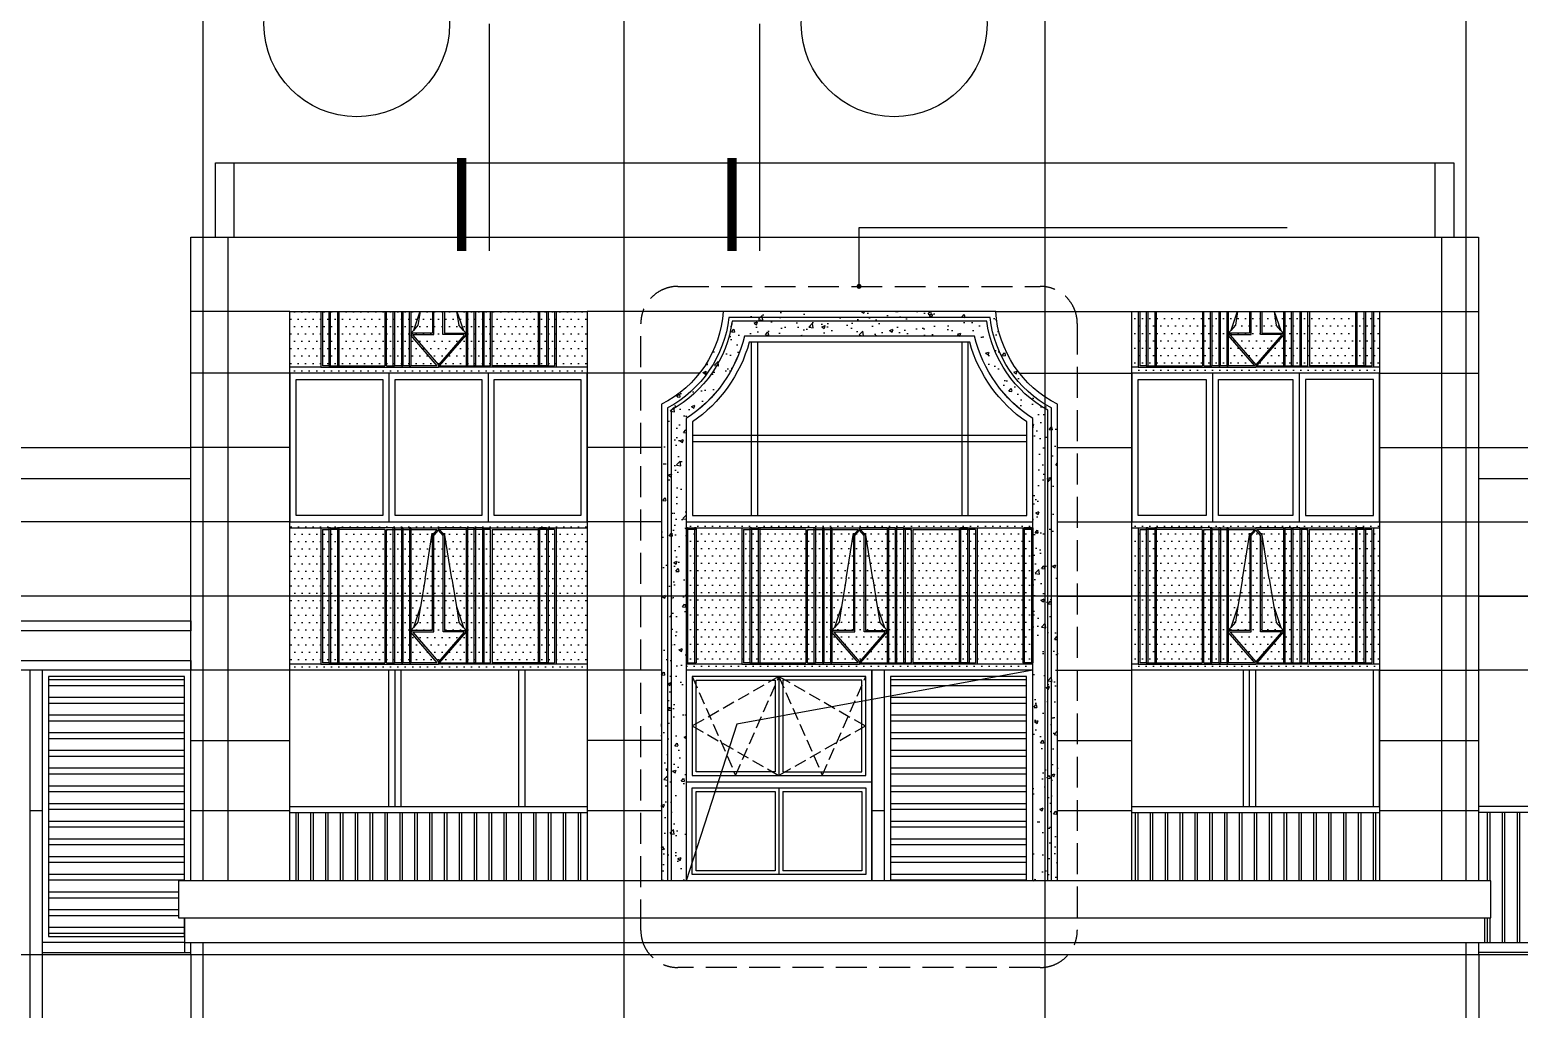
# Model space of a CAD drawing. Extents: x -59851 to 653804, y -249523 to 437614.
# Drawn here: x 209257 to 221285, y 414749 to 422663 of the extents above; entities that cross this region are included whole.
import ezdxf

# ---------------------------------------------------------------- set-up
doc = ezdxf.new("R2010")
doc.units = 0
doc.header["$LTSCALE"] = 1000
doc.header["$MEASUREMENT"] = 0
doc.linetypes.add('DASH', pattern=[0.35, 0.25, -0.1])
for name, color, linetype in [('A-材质分割线（横向）', 252, 'Continuous'), ('A-洞口', 105, 'Continuous'), ('A-示意', 8, 'Continuous'), ('DIM_IDEN', 3, 'Continuous'), ('DIM_LEAD', 3, 'Continuous'), ('DOTE', 16, 'Continuous'), ('ELE-0', 142, 'Continuous'), ('ELE-1', 41, 'Continuous'), ('ELE-2', 31, 'Continuous'), ('ELE-3', 35, 'Continuous'), ('ELE-6', 8, 'Continuous'), ('PUB_HATCH', 8, 'Continuous'), ('栏杆', 142, 'Continuous')]:
    doc.layers.add(name, color=color, linetype=linetype)

# ---------------------------------------------------------------- blocks, each defined once
blk = doc.blocks.new('2400langa200')
at = {"layer": '栏杆'}
for p, q in [((-63856, 365397), (-61456, 365397)), ((-63856, 365347), (-61456, 365347)), ((-63806, 364397), (-63806, 365347)), ((-63786, 364397), (-63786, 365347)), ((-63686, 364397), (-63686, 365347)), ((-63666, 364397), (-63666, 365347)), ((-63566, 364397), (-63566, 365347)), ((-63546, 364397), (-63546, 365347)), ((-63446, 364397), (-63446, 365347)), ((-63426, 364397), (-63426, 365347)), ((-63326, 364397), (-63326, 365347)), ((-63306, 364397), (-63306, 365347)), ((-63206, 364397), (-63206, 365347)), ((-63186, 364397), (-63186, 365347)), ((-63086, 364397), (-63086, 365347)), ((-63066, 364397), (-63066, 365347)), ((-62966, 364397), (-62966, 365347)), ((-62946, 364397), (-62946, 365347)), ((-62846, 364397), (-62846, 365347)), ((-62826, 364397), (-62826, 365347)), ((-62726, 364397), (-62726, 365347)), ((-62706, 364397), (-62706, 365347)), ((-62606, 364397), (-62606, 365347)), ((-62586, 364397), (-62586, 365347)), ((-62486, 364397), (-62486, 365347)), ((-62466, 364397), (-62466, 365347)), ((-62366, 364397), (-62366, 365347)), ((-62346, 364397), (-62346, 365347)), ((-62246, 364397), (-62246, 365347)), ((-62226, 364397), (-62226, 365347)), ((-62126, 364397), (-62126, 365347)), ((-62106, 364397), (-62106, 365347)), ((-62019, 365347), (-61998, 365347)), ((-62006, 364397), (-62006, 365347)), ((-61998, 365347), (-61766, 365347)), ((-61986, 364397), (-61986, 365347)), ((-61886, 364397), (-61886, 365347)), ((-61866, 364397), (-61866, 365347)), ((-61766, 364397), (-61766, 365347)), ((-61746, 364397), (-61746, 365347)), ((-61646, 364397), (-61646, 365347)), ((-61626, 364397), (-61626, 365347)), ((-61526, 364397), (-61526, 365347)), ((-61506, 364397), (-61506, 365347))]:
    blk.add_line(p, q, dxfattribs=at)
blk = doc.blocks.new('2000jfdjkasglgh')
at = {"layer": '栏杆'}
for p, q in [((-66638, 365397), (-64638, 365397)), ((-66638, 365347), (-64638, 365347)), ((-66608, 364397), (-66608, 365347)), ((-66588, 364397), (-66588, 365347)), ((-66488, 364397), (-66488, 365347)), ((-66468, 364397), (-66468, 365347)), ((-66368, 364397), (-66368, 365347)), ((-66348, 364397), (-66348, 365347)), ((-66248, 364397), (-66248, 365347)), ((-66228, 364397), (-66228, 365347)), ((-66128, 364397), (-66128, 365347)), ((-66108, 364397), (-66108, 365347)), ((-66008, 364397), (-66008, 365347)), ((-65988, 364397), (-65988, 365347)), ((-65888, 364397), (-65888, 365347)), ((-65868, 364397), (-65868, 365347)), ((-65768, 364397), (-65768, 365347)), ((-65748, 364397), (-65748, 365347)), ((-65648, 364397), (-65648, 365347)), ((-65628, 364397), (-65628, 365347)), ((-65528, 364397), (-65528, 365347)), ((-65508, 364397), (-65508, 365347)), ((-65408, 364397), (-65408, 365347)), ((-65388, 364397), (-65388, 365347)), ((-65288, 364397), (-65288, 365347)), ((-65268, 364397), (-65268, 365347)), ((-65168, 364397), (-65168, 365347)), ((-65148, 364397), (-65148, 365347)), ((-65048, 364397), (-65048, 365347)), ((-65028, 364397), (-65028, 365347)), ((-65001, 365347), (-64980, 365347)), ((-64980, 365347), (-64749, 365347)), ((-64928, 364397), (-64928, 365347)), ((-64908, 364397), (-64908, 365347)), ((-64808, 364397), (-64808, 365347)), ((-64788, 364397), (-64788, 365347)), ((-64688, 364397), (-64688, 365347)), ((-64668, 364397), (-64668, 365347))]:
    blk.add_line(p, q, dxfattribs=at)
blk = doc.blocks.new('c151701')
at = {"layer": 'A-示意', "linetype": 'DASH', "ltscale": 0.4}
for points in [[(-46244, 366680), (-46594, 365880), (-46944, 366680), (-47294, 365880), (-47644, 366680)], [(-46944, 366680), (-47644, 366280), (-46944, 365880)], [(-46944, 366680), (-46244, 366280), (-46944, 365880)]]:
    blk.add_lwpolyline(points, dxfattribs=at)
at = {"layer": 'ELE-0'}
for p, q in [((-46944, 366680), (-46944, 365880)), ((-46194, 366680), (-46194, 365080)), ((-46194, 365830), (-47694, 365830)), ((-46944, 365780), (-46944, 365080)), ((-46974, 365750), (-46974, 365110)), ((-46914, 365750), (-46914, 365110))]:
    blk.add_line(p, q, dxfattribs=at)
for points in [[(-47694, 365030), (-47694, 366730), (-46194, 366730), (-46194, 365030), (-47694, 365030)], [(-46974, 365750), (-47614, 365750), (-47614, 365110), (-46974, 365110)], [(-46914, 365110), (-46274, 365110), (-46274, 365750), (-46914, 365750)]]:
    blk.add_lwpolyline(points, dxfattribs=at)
for points in [[(-47644, 365880), (-47644, 366680), (-46244, 366680), (-46244, 365880)], [(-46974, 365910), (-47614, 365910), (-47614, 366650), (-46974, 366650)], [(-46914, 365910), (-46274, 365910), (-46274, 366650), (-46914, 366650)], [(-47644, 365780), (-47644, 365080), (-46244, 365080), (-46244, 365780)]]:
    blk.add_lwpolyline(points, close=True, dxfattribs=at)
blk = doc.blocks.new('3400langan0331')
for p, q in [((186, 365497), (-3214, 365497)), ((186, 365447), (-3214, 365447)), ((-2172, 365447), (-2403, 365447)), ((-2150, 365447), (-2172, 365447))]:
    blk.add_line(p, q)
for points in [[(-3144, 365447), (-3144, 364397)], [(-3124, 365447), (-3124, 364397)], [(-3024, 365447), (-3024, 364397)], [(-3004, 365447), (-3004, 364397)], [(-2904, 365447), (-2904, 364397)], [(-2884, 365447), (-2884, 364397)], [(-2784, 365447), (-2784, 364397)], [(-2764, 365447), (-2764, 364397)], [(-2664, 365447), (-2664, 364397)], [(-2644, 365447), (-2644, 364397)], [(-2544, 365447), (-2544, 364397)], [(-2524, 365447), (-2524, 364397)], [(-2424, 365447), (-2424, 364397)], [(-2404, 365447), (-2404, 364397)], [(-2304, 365447), (-2304, 364397)], [(-2284, 365447), (-2284, 364397)], [(-2184, 365447), (-2184, 364397)], [(-2164, 365447), (-2164, 364397)], [(-2064, 365447), (-2064, 364397)], [(-2044, 365447), (-2044, 364397)], [(-1944, 365447), (-1944, 364397)], [(-1924, 365447), (-1924, 364397)], [(-1824, 365447), (-1824, 364397)], [(-1804, 365447), (-1804, 364397)], [(-1704, 365447), (-1704, 364397)], [(-1684, 365447), (-1684, 364397)], [(-1584, 365447), (-1584, 364397)], [(-1564, 365447), (-1564, 364397)], [(-1464, 365447), (-1464, 364397)], [(-1444, 365447), (-1444, 364397)], [(-1344, 365447), (-1344, 364397)], [(-1324, 365447), (-1324, 364397)], [(-1224, 365447), (-1224, 364397)], [(-1204, 365447), (-1204, 364397)], [(-1104, 365447), (-1104, 364397)], [(-1084, 365447), (-1084, 364397)], [(-984, 365447), (-984, 364397)], [(-964, 365447), (-964, 364397)], [(-864, 365447), (-864, 364397)], [(-844, 365447), (-844, 364397)], [(-744, 365447), (-744, 364397)], [(-724, 365447), (-724, 364397)], [(-624, 365447), (-624, 364397)], [(-604, 365447), (-604, 364397)], [(-504, 365447), (-504, 364397)], [(-484, 365447), (-484, 364397)], [(-384, 365447), (-384, 364397)], [(-364, 365447), (-364, 364397)], [(-264, 365447), (-264, 364397)], [(-244, 365447), (-244, 364397)], [(-144, 365447), (-144, 364397)], [(-124, 365447), (-124, 364397)], [(-24, 365447), (-24, 364397)], [(-4, 365447), (-4, 364397)], [(96, 365447), (96, 364397)], [(116, 365447), (116, 364397)]]:
    blk.add_lwpolyline(points)
blk = doc.blocks.new('2400dinglv')
at = {"layer": 'PUB_HATCH'}
h = blk.add_hatch(dxfattribs=at)
h.set_pattern_fill('DOTS', color=8, scale=37.5)
h.set_pattern_definition([(0, (40393.16, -1524.537), (29.765625, 59.53125), [0, -59.53125])])
h.paths.add_polyline_path([(27579, 380647), (29979, 380647), (29979, 379447), (27579, 379447)])
for p, q in [((27579, 380647), (27869, 380647)), ((27579, 380597), (27894, 380597)), ((27830, 380597), (27830, 379497)), ((27842, 380586), (27842, 379508)), ((27842, 380586), (27894, 380586)), ((27869, 380647), (28360, 380647)), ((27894, 380597), (27894, 380586)), ((27907, 380597), (27894, 380597)), ((27894, 380586), (27894, 379508)), ((27907, 380586), (27894, 380586)), ((27907, 380597), (27907, 380586)), ((27907, 380597), (27963, 380597)), ((27907, 380586), (27907, 379508)), ((27963, 380586), (27907, 380586)), ((27963, 380597), (27963, 380586)), ((27975, 380597), (27963, 380597)), ((27963, 380586), (27963, 379508)), ((27975, 380586), (27963, 380586)), ((27975, 380597), (27975, 380586)), ((28412, 380597), (27975, 380597)), ((27975, 380586), (27975, 379508)), ((28347, 380586), (27975, 380586)), ((28347, 380586), (28347, 379508)), ((28360, 380647), (28401, 380647)), ((28360, 380586), (28412, 380586)), ((28360, 379508), (28360, 380586)), ((28368, 380581), (28370, 380581)), ((28401, 380647), (29255, 380647)), ((28424, 380597), (28412, 380597)), ((28412, 380597), (28412, 380586)), ((28412, 380586), (28412, 379508)), ((28412, 380586), (28424, 380586)), ((28424, 380597), (28424, 380586)), ((28424, 380597), (28480, 380597)), ((28424, 380586), (28424, 379508)), ((28424, 380586), (28480, 380586)), ((28493, 380597), (28480, 380597)), ((28480, 380597), (28480, 380586)), ((28480, 380586), (28480, 379508)), ((28480, 380586), (28493, 380586)), ((28493, 380597), (28493, 380586)), ((28493, 380597), (28545, 380597)), ((28493, 380586), (28493, 379508)), ((28493, 380586), (28545, 380586)), ((28557, 380597), (28545, 380597)), ((28545, 380597), (28545, 380586)), ((28545, 380586), (28545, 379508)), ((28545, 380586), (28557, 380586)), ((28557, 380597), (28557, 380586)), ((28557, 380597), (28779, 380597)), ((28557, 380586), (28557, 379770)), ((28557, 380586), (28770, 380586)), ((28672, 380187), (28730, 380554)), ((28770, 380586), (28730, 380540)), ((28730, 380554), (28730, 380540)), ((28742, 380536), (28779, 380579)), ((29002, 380597), (28779, 380597)), ((28779, 380597), (28779, 380579)), ((28817, 380536), (28779, 380579)), ((28789, 380586), (28829, 380540)), ((29002, 380586), (28789, 380586)), ((28829, 380554), (28829, 380540)), ((28887, 380187), (28829, 380554)), ((29002, 380597), (29014, 380597)), ((29002, 380597), (29002, 380586)), ((29014, 380586), (29002, 380586)), ((29002, 380586), (29002, 379770)), ((29014, 380597), (29014, 380586)), ((29066, 380597), (29014, 380597)), ((29014, 380586), (29014, 379508)), ((29066, 380586), (29014, 380586)), ((29066, 380597), (29078, 380597)), ((29066, 380597), (29066, 380586)), ((29066, 380586), (29066, 379508)), ((29078, 380586), (29066, 380586)), ((29078, 380597), (29078, 380586)), ((29135, 380597), (29078, 380597)), ((29078, 380586), (29078, 379508)), ((29135, 380586), (29078, 380586)), ((29135, 380597), (29147, 380597)), ((29135, 380597), (29135, 380586)), ((29135, 380586), (29135, 379508)), ((29147, 380586), (29135, 380586)), ((29147, 380597), (29147, 380586)), ((29147, 380597), (29584, 380597)), ((29147, 380586), (29147, 379508)), ((29199, 380586), (29147, 380586)), ((29190, 380581), (29189, 380581)), ((29199, 379508), (29199, 380586)), ((29212, 380586), (29212, 379508)), ((29212, 380586), (29584, 380586)), ((29255, 380647), (29297, 380647)), ((29297, 380647), (29788, 380647)), ((29545, 380597), (29979, 380597)), ((29584, 380597), (29584, 380586)), ((29584, 380597), (29596, 380597)), ((29584, 380586), (29584, 379508)), ((29584, 380586), (29596, 380586)), ((29596, 380597), (29596, 380586)), ((29652, 380597), (29596, 380597)), ((29596, 380586), (29596, 379508)), ((29652, 380586), (29596, 380586)), ((29645, 380647), (29979, 380647)), ((29652, 380597), (29652, 380586)), ((29652, 380597), (29665, 380597)), ((29652, 380586), (29652, 379508)), ((29652, 380586), (29665, 380586)), ((29665, 380597), (29665, 380586)), ((29665, 380597), (29729, 380597)), ((29665, 380586), (29665, 379508)), ((29717, 380586), (29665, 380586)), ((29717, 380586), (29717, 379508)), ((29729, 380597), (29729, 379497)), ((29788, 380647), (29829, 380647)), ((28730, 380540), (28730, 379770)), ((28742, 379759), (28742, 380536)), ((28817, 379759), (28817, 380536)), ((28829, 380540), (28829, 379770)), ((28672, 380187), (28635, 379962)), ((28887, 380187), (28924, 379962)), ((28635, 379962), (28577, 379793)), ((28635, 379962), (28614, 379836)), ((28924, 379962), (28981, 379793)), ((28924, 379962), (28945, 379836)), ((28614, 379836), (28577, 379793)), ((28981, 379793), (28945, 379836)), ((28577, 379793), (28557, 379770)), ((28569, 379770), (28557, 379755)), ((28557, 379770), (28557, 379755)), ((28569, 379770), (28557, 379770)), ((28770, 379508), (28557, 379755)), ((28557, 379755), (28557, 379508)), ((28730, 379770), (28569, 379770)), ((28572, 379755), (28575, 379759)), ((28572, 379755), (28779, 379515)), ((28575, 379759), (28742, 379759)), ((28986, 379755), (28779, 379515)), ((28789, 379508), (29002, 379755)), ((28983, 379759), (28817, 379759)), ((28829, 379770), (28990, 379770)), ((28981, 379793), (29002, 379770)), ((28986, 379755), (28983, 379759)), ((28990, 379770), (29002, 379755)), ((28990, 379770), (29002, 379770)), ((29002, 379770), (29002, 379755)), ((29002, 379755), (29002, 379508)), ((27830, 379497), (27579, 379497)), ((27830, 379497), (28779, 379497)), ((27894, 379508), (27842, 379508)), ((27894, 379508), (27907, 379508)), ((27907, 379508), (27963, 379508)), ((27963, 379508), (27975, 379508)), ((27975, 379508), (28347, 379508)), ((28360, 379508), (28412, 379508)), ((28366, 379508), (28366, 379508)), ((28412, 379508), (28424, 379508)), ((28480, 379508), (28424, 379508)), ((28480, 379508), (28493, 379508)), ((28545, 379508), (28493, 379508)), ((28545, 379508), (28557, 379508)), ((28770, 379508), (28557, 379508)), ((28779, 379515), (28779, 379497)), ((29729, 379497), (28779, 379497)), ((28789, 379508), (29002, 379508)), ((29014, 379508), (29002, 379508)), ((29014, 379508), (29066, 379508)), ((29078, 379508), (29066, 379508)), ((29078, 379508), (29135, 379508)), ((29147, 379508), (29135, 379508)), ((29147, 379508), (29199, 379508)), ((29193, 379508), (29193, 379508)), ((29584, 379508), (29212, 379508)), ((29979, 379497), (29545, 379497)), ((29596, 379508), (29584, 379508)), ((29652, 379508), (29596, 379508)), ((29665, 379508), (29652, 379508)), ((29665, 379508), (29717, 379508)), ((29979, 379447), (27579, 379447))]:
    blk.add_line(p, q)
blk = doc.blocks.new('2000dinglv')
at = {"layer": 'PUB_HATCH'}
h = blk.add_hatch(dxfattribs=at)
h.set_pattern_fill('DOTS', color=8, scale=37.5)
h.set_pattern_definition([(0, (40392.48, -13367.04), (29.765625, 59.53125), [0, -59.53125])])
h.paths.add_polyline_path([(34379, 380647), (36379, 380647), (36379, 379447), (34379, 379447)])
for p, q in [((34379, 380647), (34469, 380647)), ((34379, 380597), (34494, 380597)), ((34429, 380597), (34429, 379497)), ((34442, 380586), (34442, 379508)), ((34442, 380586), (34494, 380586)), ((34469, 380647), (34960, 380647)), ((34494, 380597), (34494, 380586)), ((34506, 380597), (34494, 380597)), ((34494, 380586), (34494, 379508)), ((34506, 380586), (34494, 380586)), ((34506, 380597), (34506, 380586)), ((34506, 380597), (34563, 380597)), ((34506, 380586), (34506, 379508)), ((34563, 380586), (34506, 380586)), ((34563, 380597), (34563, 380586)), ((34575, 380597), (34563, 380597)), ((34563, 380586), (34563, 379508)), ((34575, 380586), (34563, 380586)), ((34575, 380597), (34575, 380586)), ((35012, 380597), (34575, 380597)), ((34575, 380586), (34575, 379508)), ((34947, 380586), (34575, 380586)), ((34947, 380586), (34947, 379508)), ((34959, 380586), (35012, 380586)), ((34959, 379508), (34959, 380586)), ((34960, 380647), (35001, 380647)), ((34968, 380581), (34969, 380581)), ((35001, 380647), (35855, 380647)), ((35024, 380597), (35012, 380597)), ((35012, 380597), (35012, 380586)), ((35012, 380586), (35012, 379508)), ((35012, 380586), (35024, 380586)), ((35024, 380597), (35024, 380586)), ((35024, 380597), (35080, 380597)), ((35024, 380586), (35024, 379508)), ((35024, 380586), (35080, 380586)), ((35093, 380597), (35080, 380597)), ((35080, 380597), (35080, 380586)), ((35080, 380586), (35080, 379508)), ((35080, 380586), (35093, 380586)), ((35093, 380597), (35093, 380586)), ((35093, 380597), (35144, 380597)), ((35093, 380586), (35093, 379508)), ((35093, 380586), (35144, 380586)), ((35157, 380597), (35144, 380597)), ((35144, 380597), (35144, 380586)), ((35144, 380586), (35144, 379508)), ((35144, 380586), (35157, 380586)), ((35157, 380597), (35157, 380586)), ((35157, 380597), (35379, 380597)), ((35157, 380586), (35157, 379770)), ((35157, 380586), (35370, 380586)), ((35272, 380187), (35330, 380554)), ((35370, 380586), (35330, 380540)), ((35330, 380554), (35330, 380540)), ((35342, 380536), (35379, 380579)), ((35602, 380597), (35379, 380597)), ((35379, 380597), (35379, 380579)), ((35416, 380536), (35379, 380579)), ((35389, 380586), (35429, 380540)), ((35602, 380586), (35389, 380586)), ((35429, 380554), (35429, 380540)), ((35487, 380187), (35429, 380554)), ((35602, 380597), (35614, 380597)), ((35602, 380597), (35602, 380586)), ((35614, 380586), (35602, 380586)), ((35602, 380586), (35602, 379770)), ((35614, 380597), (35614, 380586)), ((35666, 380597), (35614, 380597)), ((35614, 380586), (35614, 379508)), ((35666, 380586), (35614, 380586)), ((35666, 380597), (35678, 380597)), ((35666, 380597), (35666, 380586)), ((35666, 380586), (35666, 379508)), ((35678, 380586), (35666, 380586)), ((35678, 380597), (35678, 380586)), ((35735, 380597), (35678, 380597)), ((35678, 380586), (35678, 379508)), ((35735, 380586), (35678, 380586)), ((35735, 380597), (35747, 380597)), ((35735, 380597), (35735, 380586)), ((35735, 380586), (35735, 379508)), ((35747, 380586), (35735, 380586)), ((35747, 380597), (35747, 380586)), ((35747, 380597), (36184, 380597)), ((35747, 380586), (35747, 379508)), ((35799, 380586), (35747, 380586)), ((35790, 380581), (35789, 380581)), ((35799, 379508), (35799, 380586)), ((35811, 380586), (35811, 379508)), ((35811, 380586), (36184, 380586)), ((35855, 380647), (35896, 380647)), ((35896, 380647), (36379, 380647)), ((36144, 380597), (36379, 380597)), ((36184, 380597), (36184, 380586)), ((36184, 380597), (36196, 380597)), ((36184, 380586), (36184, 379508)), ((36184, 380586), (36196, 380586)), ((36196, 380597), (36196, 380586)), ((36252, 380597), (36196, 380597)), ((36196, 380586), (36196, 379508)), ((36252, 380586), (36196, 380586)), ((36245, 380647), (36379, 380647)), ((36252, 380597), (36252, 380586)), ((36252, 380597), (36264, 380597)), ((36252, 380586), (36252, 379508)), ((36252, 380586), (36264, 380586)), ((36264, 380597), (36264, 380586)), ((36264, 380597), (36329, 380597)), ((36264, 380586), (36264, 379508)), ((36317, 380586), (36264, 380586)), ((36317, 380586), (36317, 379508)), ((36329, 380597), (36329, 379497)), ((35330, 380540), (35330, 379770)), ((35342, 379759), (35342, 380536)), ((35416, 379759), (35416, 380536)), ((35429, 380540), (35429, 379770)), ((35272, 380187), (35235, 379962)), ((35487, 380187), (35524, 379962)), ((35235, 379962), (35177, 379793)), ((35235, 379962), (35214, 379836)), ((35524, 379962), (35581, 379793)), ((35524, 379962), (35544, 379836)), ((35214, 379836), (35177, 379793)), ((35581, 379793), (35544, 379836)), ((35177, 379793), (35157, 379770)), ((35169, 379770), (35157, 379755)), ((35157, 379770), (35157, 379755)), ((35169, 379770), (35157, 379770)), ((35370, 379508), (35157, 379755)), ((35157, 379755), (35157, 379508)), ((35330, 379770), (35169, 379770)), ((35172, 379755), (35175, 379759)), ((35172, 379755), (35379, 379515)), ((35175, 379759), (35342, 379759)), ((35586, 379755), (35379, 379515)), ((35389, 379508), (35602, 379755)), ((35583, 379759), (35416, 379759)), ((35429, 379770), (35589, 379770)), ((35581, 379793), (35602, 379770)), ((35586, 379755), (35583, 379759)), ((35589, 379770), (35602, 379755)), ((35589, 379770), (35602, 379770)), ((35602, 379770), (35602, 379755)), ((35602, 379755), (35602, 379508)), ((34429, 379497), (34379, 379497)), ((34429, 379497), (35379, 379497)), ((34494, 379508), (34442, 379508)), ((34494, 379508), (34506, 379508)), ((34506, 379508), (34563, 379508)), ((34563, 379508), (34575, 379508)), ((34575, 379508), (34947, 379508)), ((34959, 379508), (35012, 379508)), ((34966, 379508), (34966, 379508)), ((35012, 379508), (35024, 379508)), ((35080, 379508), (35024, 379508)), ((35080, 379508), (35093, 379508)), ((35144, 379508), (35093, 379508)), ((35144, 379508), (35157, 379508)), ((35370, 379508), (35157, 379508)), ((35379, 379515), (35379, 379497)), ((36329, 379497), (35379, 379497)), ((35389, 379508), (35602, 379508)), ((35614, 379508), (35602, 379508)), ((35614, 379508), (35666, 379508)), ((35678, 379508), (35666, 379508)), ((35678, 379508), (35735, 379508)), ((35747, 379508), (35735, 379508)), ((35747, 379508), (35799, 379508)), ((35793, 379508), (35792, 379508)), ((36184, 379508), (35811, 379508)), ((36379, 379497), (36144, 379497)), ((36196, 379508), (36184, 379508)), ((36252, 379508), (36196, 379508)), ((36264, 379508), (36252, 379508)), ((36264, 379508), (36317, 379508)), ((36379, 379447), (34379, 379447))]:
    blk.add_line(p, q)
blk = doc.blocks.new('2800dinglv')
at = {"layer": 'PUB_HATCH'}
h = blk.add_hatch(dxfattribs=at)
h.set_pattern_fill('DOTS', color=8, scale=37.5)
h.set_pattern_definition([(0, (40433.75, -13367.036), (29.765625, 59.53125), [0, -59.53125])])
h.paths.add_polyline_path([(30820, 380647), (33620, 380647), (33620, 379447), (30820, 379447)])
for p, q in [((30820, 380647), (31309, 380647)), ((30820, 380597), (31335, 380597)), ((30820, 380597), (30820, 380586)), ((30832, 380597), (30820, 380597)), ((30820, 380586), (30820, 379508)), ((30832, 380586), (30820, 380586)), ((30832, 380597), (30832, 380586)), ((30832, 380597), (30889, 380597)), ((30832, 380586), (30832, 379508)), ((30889, 380586), (30832, 380586)), ((30889, 380597), (30889, 380586)), ((30901, 380597), (30889, 380597)), ((30889, 380586), (30889, 379508)), ((30901, 380586), (30889, 380586)), ((30901, 380597), (30901, 380586)), ((30901, 380586), (30901, 379508)), ((31270, 380597), (31270, 379497)), ((31283, 380586), (31283, 379508)), ((31283, 380586), (31335, 380586)), ((31309, 380647), (31801, 380647)), ((31335, 380597), (31335, 380586)), ((31347, 380597), (31335, 380597)), ((31335, 380586), (31335, 379508)), ((31347, 380586), (31335, 380586)), ((31347, 380597), (31347, 380586)), ((31347, 380597), (31403, 380597)), ((31347, 380586), (31347, 379508)), ((31403, 380586), (31347, 380586)), ((31403, 380597), (31403, 380586)), ((31416, 380597), (31403, 380597)), ((31403, 380586), (31403, 379508)), ((31416, 380586), (31403, 380586)), ((31416, 380597), (31416, 380586)), ((31852, 380597), (31416, 380597)), ((31416, 380586), (31416, 379508)), ((31788, 380586), (31416, 380586)), ((31788, 380586), (31788, 379508)), ((31800, 380586), (31852, 380586)), ((31800, 379508), (31800, 380586)), ((31801, 380647), (31842, 380647)), ((31809, 380581), (31810, 380581)), ((31842, 380647), (32696, 380647)), ((31865, 380597), (31852, 380597)), ((31852, 380597), (31852, 380586)), ((31852, 380586), (31852, 379508)), ((31852, 380586), (31865, 380586)), ((31865, 380597), (31865, 380586)), ((31865, 380597), (31921, 380597)), ((31865, 380586), (31865, 379508)), ((31865, 380586), (31921, 380586)), ((31933, 380597), (31921, 380597)), ((31921, 380597), (31921, 380586)), ((31921, 380586), (31921, 379508)), ((31921, 380586), (31933, 380586)), ((31933, 380597), (31933, 380586)), ((31933, 380597), (31985, 380597)), ((31933, 380586), (31933, 379508)), ((31933, 380586), (31985, 380586)), ((31998, 380597), (31985, 380597)), ((31985, 380597), (31985, 380586)), ((31985, 380586), (31985, 379508)), ((31985, 380586), (31998, 380586)), ((31998, 380597), (31998, 380586)), ((31998, 380597), (32220, 380597)), ((31998, 380586), (31998, 379770)), ((31998, 380586), (32211, 380586)), ((32113, 380187), (32171, 380554)), ((32211, 380586), (32171, 380540)), ((32171, 380554), (32171, 380540)), ((32183, 380536), (32220, 380579)), ((32443, 380597), (32220, 380597)), ((32220, 380597), (32220, 380579)), ((32257, 380536), (32220, 380579)), ((32229, 380586), (32269, 380540)), ((32443, 380586), (32229, 380586)), ((32269, 380554), (32269, 380540)), ((32327, 380187), (32269, 380554)), ((32443, 380597), (32455, 380597)), ((32443, 380597), (32443, 380586)), ((32455, 380586), (32443, 380586)), ((32443, 380586), (32443, 379770)), ((32455, 380597), (32455, 380586)), ((32507, 380597), (32455, 380597)), ((32455, 380586), (32455, 379508)), ((32507, 380586), (32455, 380586)), ((32507, 380597), (32519, 380597)), ((32507, 380597), (32507, 380586)), ((32507, 380586), (32507, 379508)), ((32519, 380586), (32507, 380586)), ((32519, 380597), (32519, 380586)), ((32575, 380597), (32519, 380597)), ((32519, 380586), (32519, 379508)), ((32575, 380586), (32519, 380586)), ((32575, 380597), (32588, 380597)), ((32575, 380597), (32575, 380586)), ((32575, 380586), (32575, 379508)), ((32588, 380586), (32575, 380586)), ((32588, 380597), (32588, 380586)), ((32588, 380597), (33024, 380597)), ((32588, 380586), (32588, 379508)), ((32640, 380586), (32588, 380586)), ((32631, 380581), (32630, 380581)), ((32640, 379508), (32640, 380586)), ((32652, 380586), (32652, 379508)), ((32652, 380586), (33024, 380586)), ((32696, 380647), (32737, 380647)), ((32737, 380647), (33229, 380647)), ((32985, 380597), (33620, 380597)), ((33024, 380597), (33024, 380586)), ((33024, 380597), (33037, 380597)), ((33024, 380586), (33024, 379508)), ((33024, 380586), (33037, 380586)), ((33037, 380597), (33037, 380586)), ((33093, 380597), (33037, 380597)), ((33037, 380586), (33037, 379508)), ((33093, 380586), (33037, 380586)), ((33085, 380647), (33620, 380647)), ((33093, 380597), (33093, 380586)), ((33093, 380597), (33105, 380597)), ((33093, 380586), (33093, 379508)), ((33093, 380586), (33105, 380586)), ((33105, 380597), (33105, 380586)), ((33105, 380597), (33170, 380597)), ((33105, 380586), (33105, 379508)), ((33157, 380586), (33105, 380586)), ((33157, 380586), (33157, 379508)), ((33170, 380597), (33170, 379497)), ((33229, 380647), (33270, 380647)), ((33539, 380597), (33539, 380586)), ((33539, 380597), (33551, 380597)), ((33539, 380586), (33539, 379508)), ((33539, 380586), (33551, 380586)), ((33551, 380597), (33551, 380586)), ((33608, 380597), (33551, 380597)), ((33551, 380586), (33551, 379508)), ((33608, 380586), (33551, 380586)), ((33608, 380597), (33608, 380586)), ((33608, 380597), (33620, 380597)), ((33608, 380586), (33608, 379508)), ((33608, 380586), (33620, 380586)), ((33620, 380597), (33620, 380586)), ((33620, 380586), (33620, 379508)), ((32171, 380540), (32171, 379770)), ((32183, 379759), (32183, 380536)), ((32257, 379759), (32257, 380536)), ((32269, 380540), (32269, 379770)), ((32113, 380187), (32076, 379962)), ((32327, 380187), (32364, 379962)), ((32076, 379962), (32018, 379793)), ((32076, 379962), (32055, 379836)), ((32364, 379962), (32422, 379793)), ((32364, 379962), (32385, 379836)), ((32055, 379836), (32018, 379793)), ((32422, 379793), (32385, 379836)), ((32018, 379793), (31998, 379770)), ((32010, 379770), (31998, 379755)), ((31998, 379770), (31998, 379755)), ((32010, 379770), (31998, 379770)), ((32211, 379508), (31998, 379755)), ((31998, 379755), (31998, 379508)), ((32171, 379770), (32010, 379770)), ((32013, 379755), (32016, 379759)), ((32013, 379755), (32220, 379515)), ((32016, 379759), (32183, 379759)), ((32427, 379755), (32220, 379515)), ((32229, 379508), (32443, 379755)), ((32424, 379759), (32257, 379759)), ((32269, 379770), (32430, 379770)), ((32422, 379793), (32443, 379770)), ((32427, 379755), (32424, 379759)), ((32430, 379770), (32443, 379755)), ((32430, 379770), (32443, 379770)), ((32443, 379770), (32443, 379755)), ((32443, 379755), (32443, 379508)), ((30820, 379508), (30832, 379508)), ((31270, 379497), (30820, 379497)), ((30832, 379508), (30889, 379508)), ((30889, 379508), (30901, 379508)), ((31270, 379497), (32220, 379497)), ((31335, 379508), (31283, 379508)), ((31335, 379508), (31347, 379508)), ((31347, 379508), (31403, 379508)), ((31403, 379508), (31416, 379508)), ((31416, 379508), (31788, 379508)), ((31800, 379508), (31852, 379508)), ((31807, 379508), (31807, 379508)), ((31852, 379508), (31865, 379508)), ((31921, 379508), (31865, 379508)), ((31921, 379508), (31933, 379508)), ((31985, 379508), (31933, 379508)), ((31985, 379508), (31998, 379508)), ((32211, 379508), (31998, 379508)), ((32220, 379515), (32220, 379497)), ((33170, 379497), (32220, 379497)), ((32229, 379508), (32443, 379508)), ((32455, 379508), (32443, 379508)), ((32455, 379508), (32507, 379508)), ((32519, 379508), (32507, 379508)), ((32519, 379508), (32575, 379508)), ((32588, 379508), (32575, 379508)), ((32588, 379508), (32640, 379508)), ((32634, 379508), (32633, 379508)), ((33024, 379508), (32652, 379508)), ((33620, 379497), (32985, 379497)), ((33037, 379508), (33024, 379508)), ((33093, 379508), (33037, 379508)), ((33105, 379508), (33093, 379508)), ((33105, 379508), (33157, 379508)), ((33551, 379508), (33539, 379508)), ((33608, 379508), (33551, 379508)), ((33620, 379508), (33608, 379508)), ((33620, 379447), (30820, 379447))]:
    blk.add_line(p, q)
blk = doc.blocks.new('2400-800')
at = {"layer": 'PUB_HATCH'}
h = blk.add_hatch(dxfattribs=at)
h.set_pattern_fill('DOTS', color=8, scale=37.5)
h.set_pattern_definition([(0, (0, -14074.5), (29.765625, 59.53125), [0, -59.53125])])
h.paths.add_polyline_path([(-10414, 369797), (-12814, 369797), (-12814, 369297), (-10414, 369297)])
for p, q in [((-12564, 369797), (-12564, 369347)), ((-12551, 369797), (-12551, 369358)), ((-12499, 369797), (-12499, 369358)), ((-12487, 369797), (-12487, 369358)), ((-12430, 369797), (-12430, 369358)), ((-12418, 369797), (-12418, 369358)), ((-12046, 369797), (-12046, 369358)), ((-12034, 369358), (-12034, 369797)), ((-11981, 369797), (-11981, 369358)), ((-11969, 369797), (-11969, 369358)), ((-11913, 369797), (-11913, 369358)), ((-11900, 369797), (-11900, 369358)), ((-11849, 369797), (-11849, 369358)), ((-11836, 369797), (-11836, 369620)), ((-11763, 369797), (-11816, 369643)), ((-11761, 369797), (-11779, 369686)), ((-11663, 369797), (-11663, 369620)), ((-11651, 369609), (-11651, 369797)), ((-11577, 369609), (-11577, 369797)), ((-11564, 369797), (-11564, 369620)), ((-11467, 369797), (-11449, 369686)), ((-11464, 369797), (-11412, 369643)), ((-11391, 369797), (-11391, 369620)), ((-11379, 369797), (-11379, 369358)), ((-11327, 369797), (-11327, 369358)), ((-11315, 369797), (-11315, 369358)), ((-11258, 369797), (-11258, 369358)), ((-11246, 369797), (-11246, 369358)), ((-11194, 369358), (-11194, 369797)), ((-11182, 369797), (-11182, 369358)), ((-10809, 369797), (-10809, 369358)), ((-10797, 369797), (-10797, 369358)), ((-10741, 369797), (-10741, 369358)), ((-10728, 369797), (-10728, 369358)), ((-10676, 369797), (-10676, 369358)), ((-10664, 369797), (-10664, 369347)), ((-11816, 369643), (-11836, 369620)), ((-11824, 369620), (-11836, 369605)), ((-11836, 369620), (-11836, 369605)), ((-11824, 369620), (-11836, 369620)), ((-11623, 369358), (-11836, 369605)), ((-11836, 369605), (-11836, 369358)), ((-11663, 369620), (-11824, 369620)), ((-11821, 369605), (-11818, 369609)), ((-11821, 369605), (-11614, 369365)), ((-11818, 369609), (-11651, 369609)), ((-11779, 369686), (-11816, 369643)), ((-11407, 369605), (-11614, 369365)), ((-11604, 369358), (-11391, 369605)), ((-11410, 369609), (-11577, 369609)), ((-11564, 369620), (-11404, 369620)), ((-11412, 369643), (-11449, 369686)), ((-11412, 369643), (-11391, 369620)), ((-11407, 369605), (-11410, 369609)), ((-11404, 369620), (-11391, 369605)), ((-11404, 369620), (-11391, 369620)), ((-11391, 369620), (-11391, 369605)), ((-11391, 369605), (-11391, 369358)), ((-11614, 369365), (-11614, 369347)), ((-12564, 369347), (-12814, 369347)), ((-10414, 369297), (-12814, 369297)), ((-12564, 369347), (-11614, 369347)), ((-12499, 369358), (-12551, 369358)), ((-12499, 369358), (-12487, 369358)), ((-12487, 369358), (-12430, 369358)), ((-12430, 369358), (-12418, 369358)), ((-12418, 369358), (-12046, 369358)), ((-12034, 369358), (-11981, 369358)), ((-12027, 369358), (-12027, 369358)), ((-11981, 369358), (-11969, 369358)), ((-11913, 369358), (-11969, 369358)), ((-11913, 369358), (-11900, 369358)), ((-11849, 369358), (-11900, 369358)), ((-11849, 369358), (-11836, 369358)), ((-11623, 369358), (-11836, 369358)), ((-10664, 369347), (-11614, 369347)), ((-11604, 369358), (-11391, 369358)), ((-11379, 369358), (-11391, 369358)), ((-11379, 369358), (-11327, 369358)), ((-11315, 369358), (-11327, 369358)), ((-11315, 369358), (-11258, 369358)), ((-11246, 369358), (-11258, 369358)), ((-11246, 369358), (-11194, 369358)), ((-11200, 369358), (-11201, 369358)), ((-10809, 369358), (-11182, 369358)), ((-10414, 369347), (-10848, 369347)), ((-10797, 369358), (-10809, 369358)), ((-10741, 369358), (-10797, 369358)), ((-10728, 369358), (-10741, 369358)), ((-10728, 369358), (-10676, 369358))]:
    blk.add_line(p, q)
blk = doc.blocks.new('2000-800')
at = {"layer": 'PUB_HATCH'}
h = blk.add_hatch(dxfattribs=at)
h.set_pattern_fill('DOTS', color=8, scale=37.5)
h.set_pattern_definition([(0, (0, -25917), (29.765625, 59.53125), [0, -59.53125])])
h.paths.add_polyline_path([(-6014, 369797), (-4014, 369797), (-4014, 369297), (-6014, 369297)])
for p, q in [((-5963, 369797), (-5963, 369347)), ((-5951, 369797), (-5951, 369358)), ((-5898, 369797), (-5898, 369358)), ((-5886, 369797), (-5886, 369358)), ((-5830, 369797), (-5830, 369358)), ((-5818, 369797), (-5818, 369358)), ((-5445, 369797), (-5445, 369358)), ((-5433, 369358), (-5433, 369797)), ((-5381, 369797), (-5381, 369358)), ((-5368, 369797), (-5368, 369358)), ((-5312, 369797), (-5312, 369358)), ((-5300, 369797), (-5300, 369358)), ((-5248, 369797), (-5248, 369358)), ((-5236, 369797), (-5236, 369620)), ((-5163, 369797), (-5215, 369643)), ((-5160, 369797), (-5178, 369686)), ((-5063, 369797), (-5063, 369620)), ((-5050, 369609), (-5050, 369797)), ((-4976, 369609), (-4976, 369797)), ((-4964, 369797), (-4964, 369620)), ((-4866, 369797), (-4848, 369686)), ((-4864, 369797), (-4811, 369643)), ((-4791, 369797), (-4791, 369620)), ((-4778, 369797), (-4778, 369358)), ((-4727, 369797), (-4727, 369358)), ((-4714, 369797), (-4714, 369358)), ((-4658, 369797), (-4658, 369358)), ((-4646, 369797), (-4646, 369358)), ((-4593, 369358), (-4593, 369797)), ((-4581, 369797), (-4581, 369358)), ((-4209, 369797), (-4209, 369358)), ((-4197, 369797), (-4197, 369358)), ((-4140, 369797), (-4140, 369358)), ((-4128, 369797), (-4128, 369358)), ((-4076, 369797), (-4076, 369358)), ((-4063, 369797), (-4063, 369347)), ((-5215, 369643), (-5236, 369620)), ((-5223, 369620), (-5236, 369605)), ((-5236, 369620), (-5236, 369605)), ((-5223, 369620), (-5236, 369620)), ((-5022, 369358), (-5236, 369605)), ((-5236, 369605), (-5236, 369358)), ((-5063, 369620), (-5223, 369620)), ((-5220, 369605), (-5217, 369609)), ((-5220, 369605), (-5013, 369365)), ((-5217, 369609), (-5050, 369609)), ((-5178, 369686), (-5215, 369643)), ((-4806, 369605), (-5013, 369365)), ((-5004, 369358), (-4791, 369605)), ((-4809, 369609), (-4976, 369609)), ((-4964, 369620), (-4803, 369620)), ((-4811, 369643), (-4848, 369686)), ((-4811, 369643), (-4791, 369620)), ((-4806, 369605), (-4809, 369609)), ((-4803, 369620), (-4791, 369605)), ((-4803, 369620), (-4791, 369620)), ((-4791, 369620), (-4791, 369605)), ((-4791, 369605), (-4791, 369358)), ((-5013, 369365), (-5013, 369347)), ((-5963, 369347), (-6014, 369347)), ((-4014, 369297), (-6014, 369297)), ((-5963, 369347), (-5013, 369347)), ((-5898, 369358), (-5951, 369358)), ((-5898, 369358), (-5886, 369358)), ((-5886, 369358), (-5830, 369358)), ((-5830, 369358), (-5818, 369358)), ((-5818, 369358), (-5445, 369358)), ((-5433, 369358), (-5381, 369358)), ((-5427, 369358), (-5426, 369358)), ((-5381, 369358), (-5368, 369358)), ((-5312, 369358), (-5368, 369358)), ((-5312, 369358), (-5300, 369358)), ((-5248, 369358), (-5300, 369358)), ((-5248, 369358), (-5236, 369358)), ((-5022, 369358), (-5236, 369358)), ((-4063, 369347), (-5013, 369347)), ((-5004, 369358), (-4791, 369358)), ((-4778, 369358), (-4791, 369358)), ((-4778, 369358), (-4727, 369358)), ((-4714, 369358), (-4727, 369358)), ((-4714, 369358), (-4658, 369358)), ((-4646, 369358), (-4658, 369358)), ((-4646, 369358), (-4593, 369358)), ((-4600, 369358), (-4600, 369358)), ((-4209, 369358), (-4581, 369358)), ((-4014, 369347), (-4248, 369347)), ((-4197, 369358), (-4209, 369358)), ((-4140, 369358), (-4197, 369358)), ((-4128, 369358), (-4140, 369358)), ((-4128, 369358), (-4076, 369358))]:
    blk.add_line(p, q)
blk = doc.blocks.new('24001400')
at = {"layer": 'ELE-0'}
for p, q in [((1789642, -121382), (1789642, -122582)), ((1790442, -121382), (1790442, -122582))]:
    blk.add_line(p, q, dxfattribs=at)
for points in [[(1788842, -121382), (1788842, -122582), (1791242, -122582), (1791242, -121382)], [(1788892, -121432), (1789592, -121432), (1789592, -122532), (1788892, -122532)], [(1789692, -121432), (1790392, -121432), (1790392, -122532), (1789692, -122532)], [(1790492, -121432), (1791192, -121432), (1791192, -122532), (1790492, -122532)]]:
    blk.add_lwpolyline(points, close=True, dxfattribs=at)
blk = doc.blocks.new('14002000')
at = {"layer": 'ELE-0'}
for points in [[(1789177, -124000), (1789177, -125200), (1791177, -125200), (1791177, -124000)], [(1789227, -124050), (1789777, -124050), (1789777, -125150), (1789227, -125150)], [(1789877, -124050), (1790477, -124050), (1790477, -125150), (1789877, -125150)], [(1790577, -125150), (1791127, -125150), (1791127, -124050), (1790577, -124050)]]:
    blk.add_lwpolyline(points, close=True, dxfattribs=at)
for points in [[(1789827, -124000), (1789827, -125200)], [(1790527, -124000), (1790527, -125200)]]:
    blk.add_lwpolyline(points, dxfattribs=at)
blk = doc.blocks.new('jia3400')
blk.add_wipeout([(3643, 376035), (14143, 376035), (14143, 376235), (14193, 376235), (14193, 376535), (3593, 376535), (3593, 376235), (3643, 376235)]).dxf.layer = 'ELE-1'
blk = doc.blocks.new('jj3400')
at = {"layer": 'ELE-1'}
for points in [[(5919, 374258), (16419, 374258), (16419, 374458), (16469, 374458), (16469, 374758), (5869, 374758), (5869, 374458), (5919, 374458), (5919, 374258), (5919, 374258)], [(5919, 374458), (16419, 374458)]]:
    blk.add_lwpolyline(points, dxfattribs=at)
blk = doc.blocks.new('sajkkjgsc')
for p, q in [((-280748, 369247), (-280748, 367847)), ((-280698, 369247), (-280698, 367847)), ((-279048, 369247), (-279048, 367847)), ((-278998, 369247), (-278998, 367847)), ((-281223, 368497), (-278523, 368497)), ((-281223, 368447), (-278523, 368447))]:
    blk.add_line(p, q)
for points in [[(-278945, 369297), (-279873, 369297), (-280802, 369297, -0.191701), (-281273, 368631), (-281273, 367797), (-280784, 367797), (-280293, 367797), (-280251, 367797), (-279398, 367797), (-279356, 367797), (-278865, 367797), (-278473, 367797), (-278473, 368631, -0.191701)], [(-278983, 369247), (-279873, 369247), (-280764, 369247, -0.176703), (-281223, 368604), (-281223, 367847), (-280784, 367847), (-280293, 367847), (-280251, 367847), (-279398, 367847), (-279356, 367847), (-278865, 367847), (-278523, 367847), (-278523, 368604, -0.176703)]]:
    blk.add_lwpolyline(points, format="xyb", close=True)
blk = doc.blocks.new('17fwest0420')
at = {"layer": 'ELE-1'}
for points in [[(-122611, 364297), (-122611, 361397)], [(-112211, 364297), (-112211, 361397)]]:
    blk.add_lwpolyline(points, dxfattribs=at)
at = {"layer": 'ELE-2'}
for points in [[(-123911, 364297), (-123911, 361397)], [(-123811, 364297), (-123811, 361397)]]:
    blk.add_lwpolyline(points, dxfattribs=at)

msp = doc.modelspace()

# ---------------------------------------------------------------- hatches: boundary and pattern name
at = {"layer": 'PUB_HATCH'}
h = msp.add_hatch(dxfattribs=at)
h.set_pattern_fill('ANSI32', color=256, scale=30, angle=135)
h.set_pattern_definition([(180, (237770.95, 50890.81), (-1e-14, -142.875), []), (180, (237723.33, 50938.43), (-1e-14, -142.875), [])])
h.paths.add_polyline_path([(210507.2, 417437.8), (209407.2, 417437.8), (209407.2, 415337.8), (210507.2, 415337.8)])
h = msp.add_hatch(dxfattribs=at)
h.set_pattern_fill('ANSI32', color=256, scale=30, angle=135)
h.set_pattern_definition([(180, (244570.95, 50890.81), (-1e-14, -142.875), []), (180, (244523.33, 50938.43), (-1e-14, -142.875), [])])
h.paths.add_polyline_path([(217307.2, 417437.8), (216207.2, 417437.8), (216207.2, 415337.8), (217307.2, 415337.8)])

# ---------------------------------------------------------------- linework, layer by layer
at = {"layer": 'A-材质分割线（横向）'}
for points in [[(211357.2, 420387.8), (210557.2, 420387.8)], [(214857.2, 420387.8), (213757.2, 420387.8)], [(217057.2, 420387.8), (218157.2, 420387.8)], [(220157.2, 420387.8), (220957.2, 420387.8)], [(211357.2, 419887.8), (210557.2, 419887.8)], [(214665.4, 419887.8), (213757.2, 419887.8)], [(217249.1, 419887.8), (218157.2, 419887.8)], [(220157.2, 419887.8), (220957.2, 419887.8)], [(211357.2, 419287.8), (210557.2, 419287.8)], [(214357.2, 419287.8), (213757.2, 419287.8)], [(217557.2, 419287.8), (218157.2, 419287.8)], [(220157.2, 419287.8), (220957.2, 419287.8)], [(211357.2, 418687.8), (196957.2, 418687.8)], [(214357.2, 418687.8), (213757.2, 418687.8)], [(217557.2, 418687.8), (218157.2, 418687.8)], [(220157.2, 418687.8), (228157.2, 418687.8)], [(211357.2, 418087.8), (203157.2, 418087.8)], [(214357.2, 418087.8), (213757.2, 418087.8)], [(217557.2, 418087.8), (218157.2, 418087.8)], [(220957.2, 418087.8), (220157.2, 418087.8)], [(211357.2, 417487.8), (210557.2, 417487.8)], [(214357.2, 417487.8), (213757.2, 417487.8)], [(217557.2, 417487.8), (218157.2, 417487.8)], [(220157.2, 417487.8), (220957.2, 417487.8)], [(210557.2, 416921.1), (211357.2, 416921.1)], [(214357.2, 416921.1), (213757.2, 416921.1)], [(217557.2, 416921.1), (218157.2, 416921.1)], [(220157.2, 416921.1), (220957.2, 416921.1)], [(209257.2, 416354.5), (209357.2, 416354.5)], [(210557.2, 416354.5), (211357.2, 416354.5)], [(213757.2, 416354.5), (214357.2, 416354.5)], [(216057.2, 416354.5), (216157.2, 416354.5)], [(217557.2, 416354.5), (218157.2, 416354.5)], [(220157.2, 416354.5), (220957.2, 416354.5)], [(220957.2, 415187.8), (210557.2, 415187.8)]]:
    msp.add_lwpolyline(points, dxfattribs=at)
at = {"layer": 'A-洞口'}
msp.add_lwpolyline([(217357.2, 417487.8), (214966.6, 417051.8), (214557.2, 415787.8)], dxfattribs=at)
at = {"layer": 'DIM_IDEN'}
for p, q in [((212968.9, 420876.5), (212968.9, 422710.6)), ((215152.4, 420876.5), (215152.4, 422710.6))]:
    msp.add_line(p, q, dxfattribs=at)
at = {"layer": 'DIM_IDEN', "const_width": 75}
for points in [[(212743.9, 420876.5), (212743.9, 421626.5)], [(214927.4, 420876.5), (214927.4, 421626.5)]]:
    msp.add_lwpolyline(points, dxfattribs=at)
at = {"layer": 'DIM_IDEN'}
for centre in [(211897.5, 422710.6), (216237.1, 422710.6)]:
    msp.add_circle(centre, 750, dxfattribs=at)
at = {"layer": 'DIM_LEAD'}
for p, q in [((215953.9, 420589.9), (215953.9, 421065)), ((215953.9, 421065), (219412, 421065))]:
    msp.add_line(p, q, dxfattribs=at)
at = {"layer": 'DIM_LEAD', "const_width": 20}
msp.add_lwpolyline([(215953.9, 420579.9, 1), (215953.9, 420599.9, 1)], format="xyb", close=True, dxfattribs=at)
at = {"layer": 'DOTE'}
for p, q in [((210657.2, 363523.9), (210657.2, 423848.2)), ((220857.2, 363523.9), (220857.2, 423848.2)), ((247597.5, 418087.8), (168416.9, 418087.8)), ((247597.5, 415187.8), (168416.9, 415187.8))]:
    msp.add_line(p, q, dxfattribs=at)
at = {"layer": 'ELE-1'}
for p, q in [((210907.2, 420987.8), (210907.2, 421587.8)), ((220607.2, 420987.8), (220607.2, 421587.8))]:
    msp.add_line(p, q, dxfattribs=at)
for points in [[(210757.2, 420987.8), (210757.2, 421587.8), (220757.2, 421587.8), (220757.2, 420987.8)], [(210557.2, 415187.8), (210557.2, 420987.8), (220957.2, 420987.8), (220957.2, 415187.8)], [(210857.2, 420987.8), (210857.2, 415787.8)], [(220657.2, 420987.8), (220657.2, 415787.8)], [(211357.2, 415387.8), (211357.2, 420387.8), (213757.2, 420387.8), (213757.2, 415387.8)], [(218157.2, 415387.8), (218157.2, 420387.8), (220157.2, 420387.8), (220157.2, 415387.8)], [(220957.2, 419287.8), (225107.2, 419287.8), (225107.2, 419037.8)], [(220957.2, 419037.8), (225157.2, 419037.8), (225157.2, 415187.8)], [(220957.2, 418087.8), (224357.2, 418087.8), (224357.2, 415187.8)], [(224357.2, 417487.8), (220957.2, 417487.8)]]:
    msp.add_lwpolyline(points, dxfattribs=at)
at = {"layer": 'ELE-2'}
for points in [[(203957.2, 419287.8), (210557.2, 419287.8)], [(203957.2, 419037.8), (210557.2, 419037.8)], [(209257.2, 417487.8), (209257.2, 415187.8)], [(209357.2, 417487.8), (209357.2, 415187.8)], [(216057.2, 417487.8), (216057.2, 415287.8)], [(216157.2, 417487.8), (216157.2, 415287.8)]]:
    msp.add_lwpolyline(points, dxfattribs=at)
for points in [[(207607.2, 417887.8), (210557.2, 417887.8), (210557.2, 417807.8), (207607.2, 417807.8)], [(207607.2, 417567.8), (210557.2, 417567.8), (210557.2, 417487.8), (207607.2, 417487.8)]]:
    msp.add_lwpolyline(points, close=True, dxfattribs=at)
at = {"layer": 'ELE-3'}
msp.add_line((210507.2, 415287.8), (210507.2, 415207.8), dxfattribs=at)
for points in [[(210557.2, 417487.8), (209357.2, 417487.8)], [(213757.2, 417487.8), (211357.2, 417487.8)], [(217357.2, 417487.8), (216157.2, 417487.8)], [(220157.2, 417487.8), (218157.2, 417487.8)], [(210557.2, 415287.8), (209357.2, 415287.8), (209357.2, 415207.8), (210557.2, 415207.8)], [(220957.2, 415287.8), (224357.2, 415287.8)], [(224357.2, 415207.8), (220957.2, 415207.8)]]:
    msp.add_lwpolyline(points, dxfattribs=at)
at = {"layer": 'ELE-6'}
for points in [[(212157.2, 416387.8), (212157.2, 417487.8)], [(212207.2, 416387.8), (212207.2, 417487.8)], [(212257.2, 416387.8), (212257.2, 417487.8)], [(213207.2, 416387.8), (213207.2, 417487.8)], [(213257.2, 416387.8), (213257.2, 417487.8)], [(218482.2, 417487.8), (218157.2, 417487.8)], [(219057.2, 416387.8), (219057.2, 417487.8)], [(219107.2, 416387.8), (219107.2, 417487.8)], [(219157.2, 416387.8), (219157.2, 417487.8)], [(220107.2, 416387.8), (220107.2, 417487.8)], [(220157.2, 416387.8), (220157.2, 417487.8)]]:
    msp.add_lwpolyline(points, dxfattribs=at)
at = {"layer": 'PUB_HATCH'}
for points in [[(210507.2, 417437.8), (209407.2, 417437.8), (209407.2, 415337.8), (210507.2, 415337.8)], [(217307.2, 417437.8), (216207.2, 417437.8), (216207.2, 415337.8), (217307.2, 415337.8)]]:
    msp.add_lwpolyline(points, close=True, dxfattribs=at)

# ---------------------------------------------------------------- block references
for name, p in [('24001400', (-1577484.5, 541269.5)), ('14002000', (-1571019.3, 543888.1)), ('2400langa200', (275213.2, 50990.8)), ('2000jfdjkasglgh', (284795.3, 50990.8)), ('17fwest0420', (333168.5, 50890.8))]:
    msp.add_blockref(name, p)
at = {"xscale": -1}
msp.add_blockref('c151701', (168363.2, 50758), dxfattribs=at)
at = {"layer": 'ELE-0'}
msp.add_blockref('sajkkjgsc', (495830.7, 50890.8), dxfattribs=at)
at = {"layer": '栏杆'}
for name, p in [('2400-800', (224171, 50590.8)), ('2000-800', (224171, 50590.8)), ('2400dinglv', (183777.8, 38040.8)), ('2800dinglv', (183737.2, 38040.8)), ('2000dinglv', (183778.5, 38040.8)), ('3400langan0331', (224171, 50890.8))]:
    msp.add_blockref(name, p, dxfattribs=at)

# ---------------------------------------------------------------- next in the draw order: block references
msp.add_blockref('jia3400', (206864.6, 39253.2))

# ---------------------------------------------------------------- next in the draw order: hatches: boundary and pattern name
at = {"layer": 'PUB_HATCH'}
h = msp.add_hatch(dxfattribs=at)
h.set_pattern_fill('AR-CONC', color=256, scale=150)
h.set_pattern_definition([(50, (224170.95, 50890.8), (273.277, -23.90863), [28.575, -314.325]), (355, (224170.95, 50890.8), (-52.86424, 286.58496), [22.86, -251.46]), (100.451, (224193.73, 50888.82), (220.41375, 262.67503), [24.285, -267.135]), (46.1842, (224170.95, 50967), (406.61856, -63.0635), [42.8625, -471.4875]), (96.6356, (224204.84, 50961.75), (356.10635, 371.13833), [36.4275, -400.7025]), (351.184, (224170.95, 50967), (356.1069, 371.1377), [34.29, -377.19]), (21, (224209.05, 50947.96), (227.42232, -153.39828), [28.575, -314.325]), (326, (224209.05, 50947.96), (92.70304, 276.28195), [22.86, -251.46]), (71.4514, (224228, 50935.18), (320.12474, 122.88429), [24.285, -267.135]), (37.5, (224170.95, 50890.81), (4.632905, 126.832558), [0, -248.412, 0, -255.27, 0, -252.4125]), (7.5, (224170.95, 50890.81), (100.229494, 150.27086), [0, -145.542, 0, -242.697, 0, -96.2025]), (327.5, (224085.99, 50890.81), (203.385893, -8.593116), [0, -95.25, 0, -297.18, 0, -394.335]), (317.5, (224047.89, 50890.8), (222.19377, 38.13974), [0, -123.825, 0, -197.358, 0, -280.035])])
h.paths.add_polyline_path([(217057.2, 420387.8), (215957.2, 420387.8), (214857.2, 420387.8, -0.2674806), (214357.2, 419637.8), (214357.2, 415787.8), (214557.2, 415787.8), (214557.2, 419522, 0.1917011), (215028.3, 420187.8), (215957.2, 420187.8), (216886.1, 420187.8, 0.1917011), (217357.2, 419522), (217357.2, 415787.8), (217557.2, 415787.8), (217557.2, 419637.8, -0.2674806)])

# ---------------------------------------------------------------- next in the draw order: linework, layer by layer
at = {"layer": 'DIM_IDEN', "linetype": 'DASH'}
msp.add_lwpolyline([(214491.6, 420589.9), (217416.1, 420589.9, -0.4142136), (217716.1, 420289.9), (217716.1, 415386.5, -0.4142136), (217416.1, 415086.5), (214491.6, 415086.5, -0.4142136), (214191.6, 415386.5), (214191.6, 420289.9, -0.4142136)], format="xyb", close=True, dxfattribs=at)
at = {"layer": 'DOTE'}
for p, q in [((214057.2, 363523.9), (214057.2, 423848.2)), ((217457.2, 363523.9), (217457.2, 423848.2))]:
    msp.add_line(p, q, dxfattribs=at)
at = {"layer": 'ELE-1'}
for points in [[(217557.2, 415787.8), (217557.2, 419637.8, -0.2674806), (217057.2, 420387.8), (215957.2, 420387.8), (214857.2, 420387.8, -0.2674806), (214357.2, 419637.8), (214357.2, 415787.8)], [(217507.2, 415787.8), (217507.2, 419607.4, -0.245605), (217011.6, 420337.8), (215957.2, 420337.8), (214902.9, 420337.8, -0.245605), (214407.2, 419607.4), (214407.2, 415787.8)], [(217477.2, 415787.8), (217477.2, 419589.6, -0.2335484), (216985.2, 420307.8), (215957.2, 420307.8), (214929.3, 420307.8, -0.2335484), (214437.2, 419589.6), (214437.2, 415787.8)], [(217357.2, 415787.8), (217357.2, 419522, -0.1917011), (216886.1, 420187.8), (215957.2, 420187.8), (215028.3, 420187.8, -0.1917011), (214557.2, 419522), (214557.2, 415787.8)]]:
    msp.add_lwpolyline(points, format="xyb", dxfattribs=at)

# ---------------------------------------------------------------- next in the draw order: block references
msp.add_blockref('jj3400', (204587.9, 41029.5))

doc.saveas('drawing.dxf')
